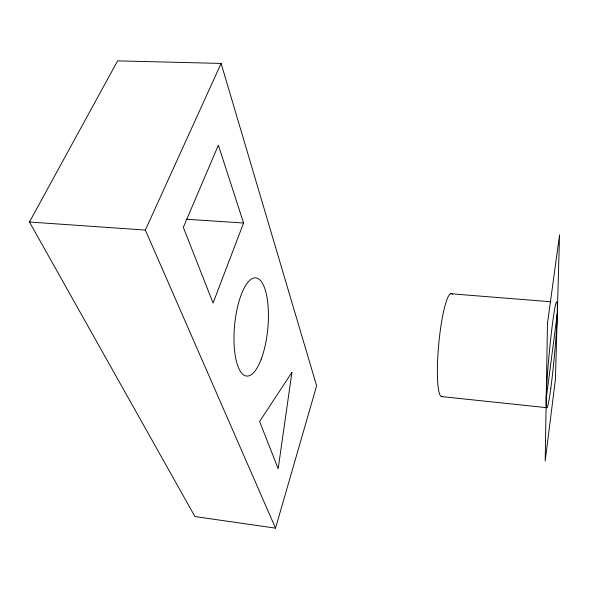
<?xml version="1.0" encoding="UTF-8"?>
<svg xmlns="http://www.w3.org/2000/svg" width="589" height="589" viewBox="0 0 589 589"><rect width="100%" height="100%" fill="white"/><g stroke="black" fill="none" stroke-linecap="round" stroke-linejoin="round"><path stroke-width="0.88" d="M546.217 398.746L557.304 313.539M275.534 528.142L316.624 385.832L221.111 63.435L117.609 60.858L29.45 222.009L194.952 516.56L275.534 528.142L145.343 230.078L221.111 63.435M243.581 223.025L213.071 303.033L183.326 227.347L218.372 145.181L243.581 223.025L186.095 219.226M29.45 222.009L145.343 230.078M450.452 293.727L550.906 301.767M441.308 396.559L546.739 407.684M442.692 396.412A51.81 7.848 -84.7 0 1 438.805 343.409A51.81 7.848 -84.7 0 1 452.462 294.242M547.461 323.597L545.186 460.951L555.42 379.382L559.55 234.849L547.461 323.597M291.93 372.307L278.17 468.726L259.616 421.503L291.93 372.307M261.31 358.922A49.321 16.691 -84.7 0 0 258.232 278.678A49.321 16.691 -84.7 0 0 234.069 343.343A49.321 16.691 -84.7 0 0 261.31 358.922M550.789 388.328A53.15 2.695 -84.7 0 0 557.054 302.621A53.15 2.695 -84.7 0 0 547.52 373.625A53.15 2.695 -84.7 0 0 550.789 388.328"/></g></svg>
